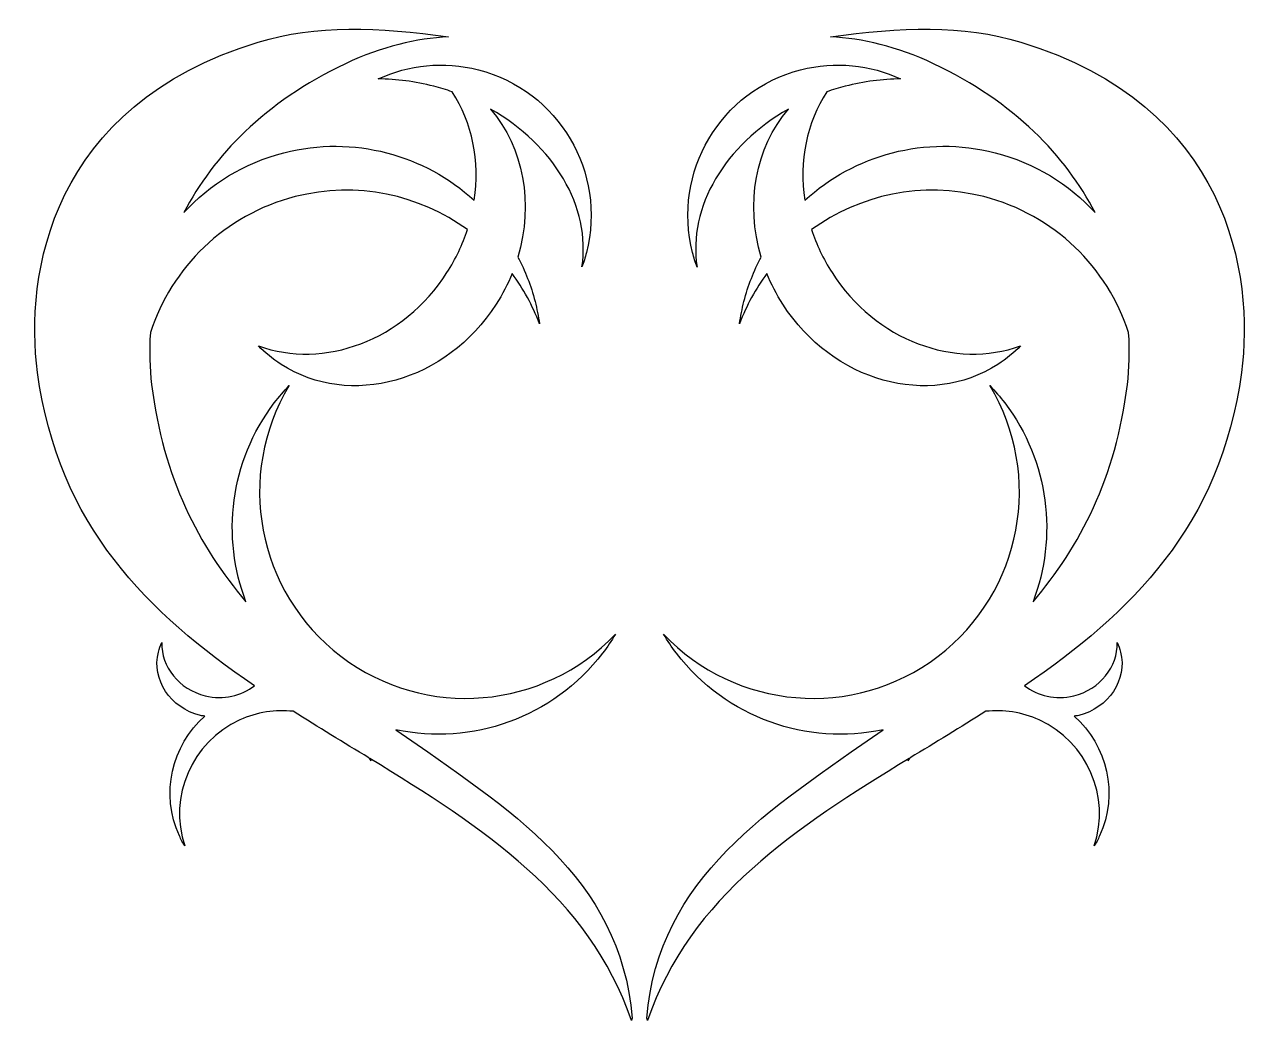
# Model space of a CAD drawing. Header units: centimetres. Extents: x -10.6 to 10.6, y -8.6 to 8.6.
import ezdxf

# ---------------------------------------------------------------- set-up
doc = ezdxf.new("R2010")
doc.units = ezdxf.units.CM
doc.header["$MEASUREMENT"] = 0
doc.layers.add('Camada 1', color=7, linetype='Continuous')

msp = doc.modelspace()

# ---------------------------------------------------------------- linework, layer by layer
at = {"layer": 'Camada 1'}
for points in [[(-4.20434, -3.53732), (-2.90068, -3.81098), (-1.49673, -3.34309), (-0.63604, -2.21279), (-0.63604, -2.21279), (-0.55603, -2.10754), (-0.48385, -1.99885), (-0.41718, -1.88838), (-0.41718, -1.88838), (-1.65241, -3.18883), (-3.69471, -3.37873), (-5.15492, -2.26726), (-5.15492, -2.26726), (-6.61455, -1.15551), (-6.97547, 0.86332), (-6.05011, 2.40033), (-6.05011, 2.40033), (-6.13912, 2.30669), (-6.22463, 2.20814), (-6.30464, 2.10262), (-6.30464, 2.10262), (-7.07923, 1.08538), (-7.21896, -0.21394), (-6.79425, -1.32683), (-6.79425, -1.32683), (-7.60798, -0.37277), (-8.22604, 0.81026), (-8.42316, 2.41803), (-8.42316, 2.41803), (-8.45737, 2.69894), (-8.46491, 3.00186), (-8.4452, 3.31555), (-8.4452, 3.31555), (-8.07992, 4.43397), (-7.16851, 5.34742), (-5.94457, 5.66137), (-5.94457, 5.66137), (-4.87719, 5.93532), (-3.80052, 5.69211), (-2.97229, 5.0923), (-2.97229, 5.0923), (-3.05492, 4.83835), (-3.17086, 4.58848), (-3.32392, 4.35017), (-3.32392, 4.35017), (-4.07822, 3.17553), (-5.45117, 2.67515), (-6.58001, 3.08798), (-6.58001, 3.08798), (-6.46291, 2.96796), (-6.3336, 2.86128), (-6.1875, 2.76794), (-6.1875, 2.76794), (-4.99894, 2.00232), (-3.33553, 2.46616), (-2.4751, 3.80402), (-2.4751, 3.80402), (-2.36466, 3.97592), (-2.27362, 4.15361), (-2.20001, 4.33483), (-2.20001, 4.33483), (-2.00665, 4.07422), (-1.84663, 3.78402), (-1.72776, 3.4689), (-1.72776, 3.4689), (-1.74631, 3.59675), (-1.77038, 3.72518), (-1.80314, 3.8536), (-1.80314, 3.8536), (-1.87302, 4.1258), (-1.97533, 4.38062), (-2.10058, 4.61949), (-2.10058, 4.61949), (-1.82518, 5.54019), (-2.00144, 6.50467), (-2.57022, 7.16997), (-2.57022, 7.16997), (-1.4808, 6.55365), (-0.83434, 5.48886), (-0.99378, 4.44757), (-0.99378, 4.44757), (-0.96452, 4.52816), (-0.93811, 4.61108), (-0.91639, 4.69601), (-0.91639, 4.69601), (-0.56068, 6.08198), (-1.39616, 7.49435), (-2.78215, 7.84976), (-2.78215, 7.84976), (-3.38252, 8.00399), (-3.98696, 7.93411), (-4.50906, 7.69379), (-4.50906, 7.69379), (-4.19653, 7.69001), (-3.87448, 7.64886), (-3.55066, 7.56565), (-3.55066, 7.56565), (-3.44194, 7.53782), (-3.33614, 7.50535), (-3.23292, 7.46971), (-3.23292, 7.46971), (-2.88708, 6.9389), (-2.75461, 6.27099), (-2.85375, 5.59844), (-2.85375, 5.59844), (-3.71126, 6.37941), (-4.93171, 6.72845), (-6.13911, 6.41912), (-6.13911, 6.41912), (-6.82877, 6.24201), (-7.41726, 5.87268), (-7.86687, 5.38595), (-7.86687, 5.38595), (-7.35755, 6.36028), (-6.47974, 7.2891), (-5.07607, 7.955), (-5.07607, 7.955), (-4.44467, 8.25416), (-3.84748, 8.39042), (-3.29902, 8.41826), (-3.29902, 8.41826), (-4.49626, 8.58812), (-5.58626, 8.62932), (-6.58149, 8.32724), (-6.58149, 8.32724), (-10.17963, 7.23543), (-10.61619, 4.30083), (-10.39328, 2.6293), (-10.39328, 2.6293), (-10.04048, -0.0154), (-8.47185, -1.53561), (-6.64784, -2.77722), (-6.64784, -2.77722), (-6.87162, -2.95317), (-7.18328, -3.02913), (-7.49811, -2.95087), (-7.49811, -2.95087), (-7.95296, -2.83869), (-8.2585, -2.4479), (-8.24691, -2.03277), (-8.24691, -2.03277), (-8.27242, -2.08468), (-8.29271, -2.13916), (-8.30721, -2.19716), (-8.30721, -2.19716), (-8.42492, -2.6723), (-8.10023, -3.16162), (-7.58191, -3.29007), (-7.58191, -3.29007), (-7.55699, -3.29613), (-7.53204, -3.29729), (-7.50711, -3.30137), (-7.50711, -3.30137), (-8.0753, -3.80638), (-8.27533, -4.64069), (-7.9437, -5.36803), (-7.9437, -5.36803), (-7.91587, -5.4283), (-7.88515, -5.48545), (-7.8521, -5.54109), (-7.8521, -5.54109), (-8.1333, -4.69082), (-7.735, -3.7478), (-6.90182, -3.36772), (-6.90182, -3.36772), (-6.60207, -3.23061), (-6.28378, -3.18569), (-5.97821, -3.21815), (-5.97821, -3.21815), (-5.54657, -3.49181), (-5.10765, -3.75621), (-4.6731, -4.02116), (-4.6731, -4.02116), (-4.66151, -4.03886), (-4.64876, -4.05595), (-4.63775, -4.07424), (-4.63775, -4.07424), (-4.64238, -4.06032), (-4.64905, -4.0467), (-4.65397, -4.03278), (-4.65397, -4.03278), (-2.7169, -5.21354), (-0.8668, -6.41456), (-0.14089, -8.5502), (-0.14089, -8.5502), (-0.13713, -8.53745), (-0.13076, -8.52528), (-0.12668, -8.51281), (-0.12668, -8.51281), (-0.32642, -6.06925), (-2.25131, -4.90416), (-4.20434, -3.53732)], [(6.58146, 8.32718), (5.58626, 8.62925), (4.49625, 8.58809), (3.29899, 8.4182), (3.29899, 8.4182), (3.84776, 8.39037), (4.44495, 8.25411), (5.07604, 7.95494), (5.07604, 7.95494), (6.48, 7.28906), (7.35752, 6.36024), (7.86684, 5.38589), (7.86684, 5.38589), (7.41721, 5.87262), (6.82875, 6.24195), (6.13906, 6.41906), (6.13906, 6.41906), (4.93166, 6.72838), (3.71119, 6.37935), (2.8537, 5.59838), (2.8537, 5.59838), (2.75456, 6.27092), (2.88704, 6.93887), (3.23258, 7.46965), (3.23258, 7.46965), (3.33635, 7.50532), (3.44187, 7.53778), (3.55061, 7.56559), (3.55061, 7.56559), (3.87441, 7.6488), (4.19648, 7.68994), (4.50898, 7.69373), (4.50898, 7.69373), (3.9869, 7.93405), (3.38246, 8.00393), (2.78207, 7.8497), (2.78207, 7.8497), (1.3961, 7.49429), (0.56063, 6.08194), (0.91631, 4.69595), (0.91631, 4.69595), (0.93806, 4.61102), (0.96444, 4.5281), (0.99373, 4.44751), (0.99373, 4.44751), (0.83429, 5.4888), (1.48075, 6.55359), (2.57017, 7.16991), (2.57017, 7.16991), (2.0011, 6.50459), (1.82516, 5.54013), (2.10053, 4.61943), (2.10053, 4.61943), (1.97559, 4.38056), (1.87296, 4.12574), (1.80311, 3.85354), (1.80311, 3.85354), (1.77035, 3.72511), (1.74601, 3.59668), (1.72773, 3.46884), (1.72773, 3.46884), (1.84629, 3.78396), (2.0066, 4.07413), (2.19996, 4.33477), (2.19996, 4.33477), (2.27359, 4.15358), (2.36464, 3.97589), (2.47507, 3.80396), (2.47507, 3.80396), (3.3355, 2.46609), (4.99859, 2.00225), (6.18747, 2.76788), (6.18747, 2.76788), (6.33357, 2.86123), (6.46285, 2.96791), (6.58027, 3.08792), (6.58027, 3.08792), (5.45113, 2.67509), (4.07821, 3.17547), (3.32391, 4.35011), (3.32391, 4.35011), (3.17085, 4.58839), (3.05488, 4.83829), (2.97228, 5.09224), (2.97228, 5.09224), (3.80021, 5.69202), (4.87715, 5.93526), (5.94456, 5.66131), (5.94456, 5.66131), (7.16879, 5.34736), (8.07962, 4.43391), (8.44519, 3.31549), (8.44519, 3.31549), (8.4649, 3.00183), (8.45736, 2.69888), (8.42315, 2.41797), (8.42315, 2.41797), (8.22574, 0.8102), (7.60797, -0.37283), (6.79424, -1.32689), (6.79424, -1.32689), (7.21895, -0.21397), (7.07922, 1.08532), (6.30492, 2.10256), (6.30492, 2.10256), (6.22462, 2.20808), (6.13908, 2.30663), (6.0501, 2.40027), (6.0501, 2.40027), (6.97516, 0.86325), (6.61451, -1.15557), (5.15459, -2.26732), (5.15459, -2.26732), (3.6947, -3.37878), (1.65241, -3.18889), (0.41715, -1.88844), (0.41715, -1.88844), (0.48385, -1.9989), (0.556, -2.10759), (0.63601, -2.21285), (0.63601, -2.21285), (1.4967, -3.34315), (2.90066, -3.81101), (4.20431, -3.53738), (4.20431, -3.53738), (2.25129, -4.90422), (0.32639, -6.06931), (0.12666, -8.51284), (0.12666, -8.51284), (0.13071, -8.5253), (0.13711, -8.53747), (0.14087, -8.55023), (0.14087, -8.55023), (0.86705, -6.41457), (2.71685, -5.21357), (4.65366, -4.03281), (4.65366, -4.03281), (4.64903, -4.04673), (4.64236, -4.06035), (4.63771, -4.07427), (4.63771, -4.07427), (4.64872, -4.05601), (4.66147, -4.0389), (4.67279, -4.02119), (4.67279, -4.02119), (5.10763, -3.75624), (5.5465, -3.49184), (5.97816, -3.21818), (5.97816, -3.21818), (6.28402, -3.18572), (6.60173, -3.23067), (6.90177, -3.36775), (6.90177, -3.36775), (7.73492, -3.7478), (8.13325, -4.69085), (7.85205, -5.54112), (7.85205, -5.54112), (7.8851, -5.48545), (7.91581, -5.42833), (7.94336, -5.36806), (7.94336, -5.36806), (8.27528, -4.64072), (8.07525, -3.80641), (7.50706, -3.3014), (7.50706, -3.3014), (7.53198, -3.29735), (7.55723, -3.29619), (7.58215, -3.2901), (7.58215, -3.2901), (8.09989, -3.16167), (8.4249, -2.67232), (8.3069, -2.19719), (8.3069, -2.19719), (8.29269, -2.13922), (8.2724, -2.08472), (8.24663, -2.0328), (8.24663, -2.0328), (8.25851, -2.44793), (7.95294, -2.83872), (7.49812, -2.9509), (7.49812, -2.9509), (7.18329, -3.02916), (6.87164, -2.9532), (6.64756, -2.77725), (6.64756, -2.77725), (8.47157, -1.53564), (10.04047, -0.01542), (10.39329, 2.62927), (10.39329, 2.62927), (10.61619, 4.30083), (10.17963, 7.23543), (6.58146, 8.32718)]]:
    msp.add_open_spline(points, degree=3, knots=[0, 0, 0, 0, 0.02040816, 0.02040816, 0.02040816, 0.02040816, 0.04081633, 0.04081633, 0.04081633, 0.04081633, 0.06122449, 0.06122449, 0.06122449, 0.06122449, 0.08163265, 0.08163265, 0.08163265, 0.08163265, 0.10204082, 0.10204082, 0.10204082, 0.10204082, 0.12244898, 0.12244898, 0.12244898, 0.12244898, 0.14285714, 0.14285714, 0.14285714, 0.14285714, 0.16326531, 0.16326531, 0.16326531, 0.16326531, 0.18367347, 0.18367347, 0.18367347, 0.18367347, 0.20408163, 0.20408163, 0.20408163, 0.20408163, 0.2244898, 0.2244898, 0.2244898, 0.2244898, 0.24489796, 0.24489796, 0.24489796, 0.24489796, 0.26530612, 0.26530612, 0.26530612, 0.26530612, 0.28571429, 0.28571429, 0.28571429, 0.28571429, 0.30612245, 0.30612245, 0.30612245, 0.30612245, 0.32653061, 0.32653061, 0.32653061, 0.32653061, 0.34693878, 0.34693878, 0.34693878, 0.34693878, 0.36734694, 0.36734694, 0.36734694, 0.36734694, 0.3877551, 0.3877551, 0.3877551, 0.3877551, 0.40816327, 0.40816327, 0.40816327, 0.40816327, 0.42857143, 0.42857143, 0.42857143, 0.42857143, 0.44897959, 0.44897959, 0.44897959, 0.44897959, 0.46938776, 0.46938776, 0.46938776, 0.46938776, 0.48979592, 0.48979592, 0.48979592, 0.48979592, 0.51020408, 0.51020408, 0.51020408, 0.51020408, 0.53061224, 0.53061224, 0.53061224, 0.53061224, 0.55102041, 0.55102041, 0.55102041, 0.55102041, 0.57142857, 0.57142857, 0.57142857, 0.57142857, 0.59183673, 0.59183673, 0.59183673, 0.59183673, 0.6122449, 0.6122449, 0.6122449, 0.6122449, 0.63265306, 0.63265306, 0.63265306, 0.63265306, 0.65306122, 0.65306122, 0.65306122, 0.65306122, 0.67346939, 0.67346939, 0.67346939, 0.67346939, 0.69387755, 0.69387755, 0.69387755, 0.69387755, 0.71428571, 0.71428571, 0.71428571, 0.71428571, 0.73469388, 0.73469388, 0.73469388, 0.73469388, 0.75510204, 0.75510204, 0.75510204, 0.75510204, 0.7755102, 0.7755102, 0.7755102, 0.7755102, 0.79591837, 0.79591837, 0.79591837, 0.79591837, 0.81632653, 0.81632653, 0.81632653, 0.81632653, 0.83673469, 0.83673469, 0.83673469, 0.83673469, 0.85714286, 0.85714286, 0.85714286, 0.85714286, 0.87755102, 0.87755102, 0.87755102, 0.87755102, 0.89795918, 0.89795918, 0.89795918, 0.89795918, 0.91836735, 0.91836735, 0.91836735, 0.91836735, 0.93877551, 0.93877551, 0.93877551, 0.93877551, 0.95918367, 0.95918367, 0.95918367, 0.95918367, 1, 1, 1, 1], dxfattribs=at)

doc.saveas('drawing.dxf')
